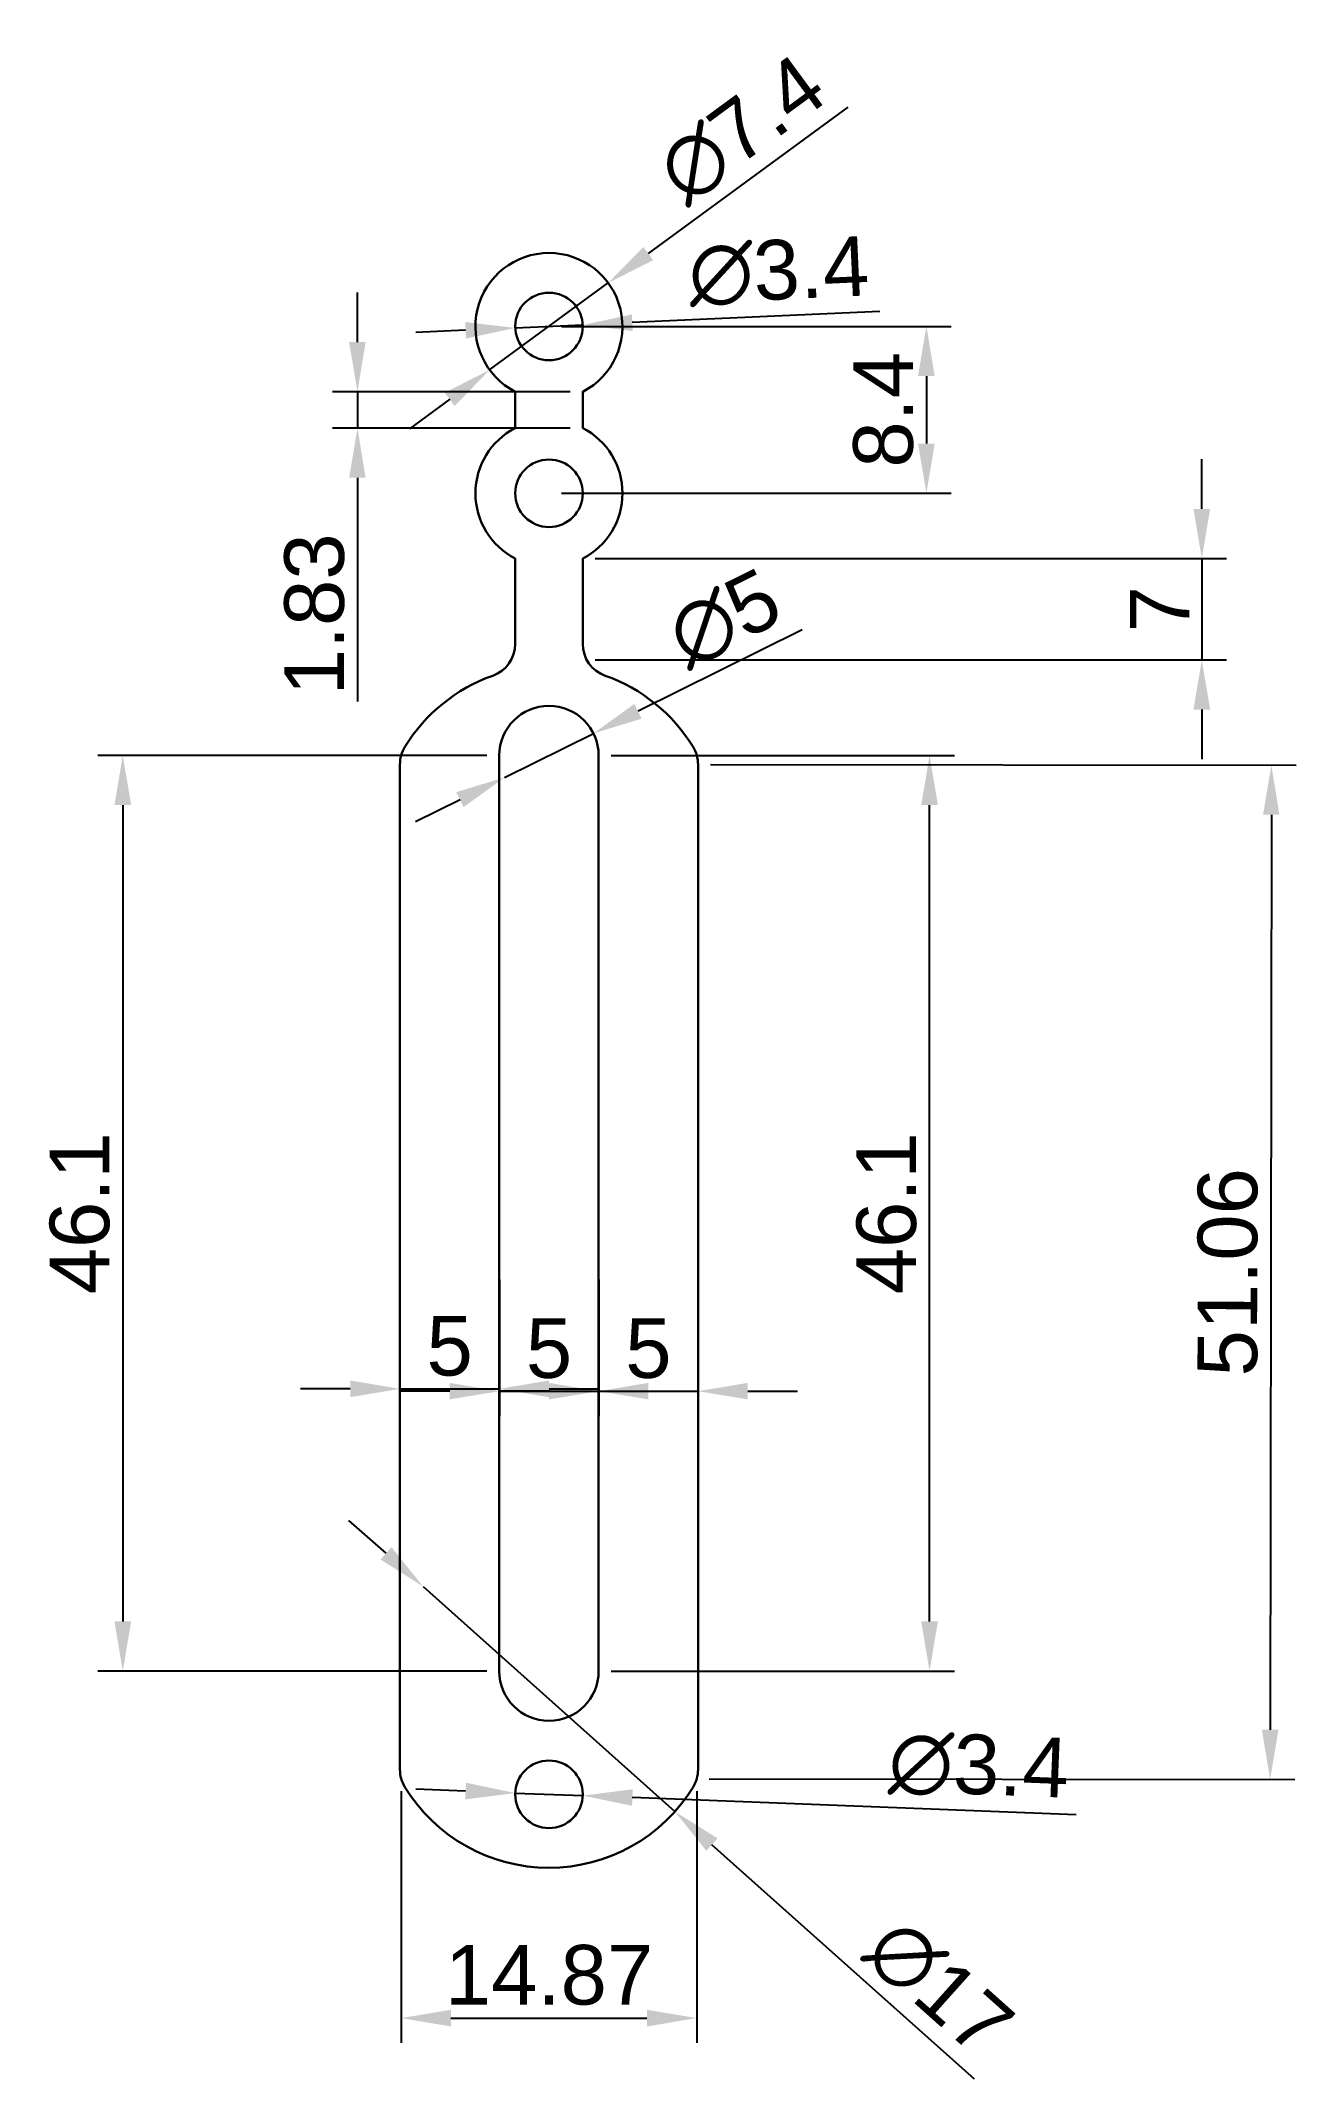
# Model space of a CAD drawing. Header units: millimetres. Extents: x 78 to 141, y 147 to 250.
import ezdxf

# ---------------------------------------------------------------- set-up
doc = ezdxf.new("R2010")
doc.units = ezdxf.units.MM
doc.styles.get("Standard").update_dxf_attribs({"font": 'arial.ttf'})
doc.dimstyles.new('ISO-25', dxfattribs={"dimtxt": 3, "dimasz": 2.5, "dimexe": 1.25, "dimexo": 0.625, "dimtad": 1, "dimdsep": 46, "dimtxsty": 'Standard', "dimcen": 2.5, "dimclrt": 1, "dimadec": 0, "dimazin": 0, "dimtfac": 1, "dimtmove": 0, "dimatfit": 3, "dimfxl": 1, "dimarcsym": 0})

# ---------------------------------------------------------------- blocks, each defined once
blk = doc.blocks.new('*D1')
at = {"color": 0, "lineweight": -2, "transparency": 16777216}
for p, q in [((99.3, 235.06), (96.8, 234.94)), ((101.8, 235.17), (105.2, 235.32)), ((120.14, 236), (107.69, 235.44))]:
    blk.add_line(p, q, dxfattribs=at)
at = {"color": 0, "lineweight": 25, "transparency": 16777216}
for points in [[(99.28, 235.47), (99.32, 234.64), (101.8, 235.17)], [(107.67, 235.85), (107.71, 235.02), (105.2, 235.32)]]:
    blk.add_solid(points, dxfattribs=at)
at = {"layer": 'Defpoints', "color": 0, "lineweight": 25, "transparency": 16777216}
for p in [(101.8, 235.17), (105.2, 235.32)]:
    blk.add_point(p, dxfattribs=at)
at = {"color": 1, "lineweight": 25, "transparency": 16777216, "insert": (115.07, 238.01), "char_height": 3, "attachment_point": 5, "rotation": 2.5925}
blk.add_mtext('∅3.4', dxfattribs=at)
blk = doc.blocks.new('*D2')
at = {"color": 0, "lineweight": -2, "transparency": 16777216}
for p, q in [((118.54, 246.29), (108.49, 238.92)), ((100.51, 233.06), (106.48, 237.44)), ((98.5, 231.58), (96.48, 230.1))]:
    blk.add_line(p, q, dxfattribs=at)
at = {"color": 0, "lineweight": 25, "transparency": 16777216}
for points in [[(108.25, 239.25), (108.74, 238.58), (106.48, 237.44)], [(98.25, 231.91), (98.75, 231.24), (100.51, 233.06)]]:
    blk.add_solid(points, dxfattribs=at)
at = {"layer": 'Defpoints', "color": 0, "lineweight": 25, "transparency": 16777216}
for p in [(106.48, 237.44), (100.51, 233.06)]:
    blk.add_point(p, dxfattribs=at)
at = {"color": 1, "lineweight": 25, "transparency": 16777216, "insert": (113.2, 245.15), "char_height": 3, "attachment_point": 5, "rotation": 36.2872}
blk.add_mtext('∅7.4', dxfattribs=at)
blk = doc.blocks.new('*D3')
at = {"color": 0, "lineweight": -2, "transparency": 16777216}
for p, q in [((116.24, 219.97), (107.98, 215.87)), ((101.26, 212.54), (105.74, 214.76)), ((99.02, 211.42), (96.78, 210.31))]:
    blk.add_line(p, q, dxfattribs=at)
at = {"color": 0, "lineweight": 25, "transparency": 16777216}
for points in [[(107.79, 216.24), (108.16, 215.5), (105.74, 214.76)], [(98.83, 211.8), (99.2, 211.05), (101.26, 212.54)]]:
    blk.add_solid(points, dxfattribs=at)
at = {"layer": 'Defpoints', "color": 0, "lineweight": 25, "transparency": 16777216}
for p in [(105.74, 214.76), (101.26, 212.54)]:
    blk.add_point(p, dxfattribs=at)
at = {"color": 1, "lineweight": 25, "transparency": 16777216, "insert": (112.33, 220.53), "char_height": 3, "attachment_point": 5, "rotation": 26.3895}
blk.add_mtext('∅5', dxfattribs=at)
blk = doc.blocks.new('*D5')
at = {"color": 0, "linetype": 'Continuous', "lineweight": -2, "transparency": 16777216}
for p, q in [((99.3, 161.51), (96.8, 161.61)), ((101.8, 161.41), (105.2, 161.28)), ((130.02, 160.31), (107.69, 161.18))]:
    blk.add_line(p, q, dxfattribs=at)
at = {"color": 0, "linetype": 'Continuous', "lineweight": 25, "transparency": 16777216}
for points in [[(99.32, 161.93), (99.28, 161.09), (101.8, 161.41)], [(107.71, 161.6), (107.68, 160.77), (105.2, 161.28)]]:
    blk.add_solid(points, dxfattribs=at)
at = {"layer": 'Defpoints', "color": 0, "linetype": 'Continuous', "lineweight": 25, "transparency": 16777216}
for p in [(101.8, 161.41), (105.2, 161.28)]:
    blk.add_point(p, dxfattribs=at)
at = {"color": 1, "linetype": 'Continuous', "lineweight": 25, "transparency": 16777216, "insert": (125.13, 162.75), "char_height": 3, "attachment_point": 5, "rotation": 357.7713}
blk.add_mtext('∅3.4', dxfattribs=at)
blk = doc.blocks.new('*D6')
at = {"color": 0, "linetype": 'Continuous', "lineweight": -2, "transparency": 16777216}
for p, q in [((111.62, 213.2), (141.1, 213.16)), ((139.85, 210.66), (139.79, 164.6)), ((111.56, 162.13), (141.04, 162.1))]:
    blk.add_line(p, q, dxfattribs=at)
at = {"color": 0, "linetype": 'Continuous', "lineweight": 25, "transparency": 16777216}
for points in [[(139.43, 210.66), (140.26, 210.66), (139.85, 213.16)], [(139.37, 164.6), (140.21, 164.6), (139.79, 162.1)]]:
    blk.add_solid(points, dxfattribs=at)
at = {"layer": 'Defpoints', "color": 0, "linetype": 'Continuous', "lineweight": 25, "transparency": 16777216}
for p in [(111, 213.2), (110.93, 162.14), (139.79, 162.1)]:
    blk.add_point(p, dxfattribs=at)
at = {"color": 1, "linetype": 'Continuous', "lineweight": 25, "transparency": 16777216, "insert": (137.66, 187.63), "char_height": 3, "attachment_point": 5, "rotation": 89.9285}
blk.add_mtext('51.06', dxfattribs=at)
blk = doc.blocks.new('*D7')
at = {"color": 0, "linetype": 'Continuous', "lineweight": -2, "transparency": 16777216}
for p, q in [((96.06, 161.51), (96.06, 148.83)), ((110.93, 161.51), (110.93, 148.83)), ((98.56, 150.08), (108.43, 150.08))]:
    blk.add_line(p, q, dxfattribs=at)
at = {"color": 0, "linetype": 'Continuous', "lineweight": 25, "transparency": 16777216}
for points in [[(98.56, 150.5), (98.56, 149.66), (96.06, 150.08)], [(108.43, 150.5), (108.43, 149.66), (110.93, 150.08)]]:
    blk.add_solid(points, dxfattribs=at)
at = {"layer": 'Defpoints', "color": 0, "linetype": 'Continuous', "lineweight": 25, "transparency": 16777216}
for p in [(96.06, 162.14), (110.93, 162.14), (110.93, 150.08)]:
    blk.add_point(p, dxfattribs=at)
at = {"color": 1, "linetype": 'Continuous', "lineweight": 25, "transparency": 16777216, "insert": (103.5, 152.24), "char_height": 3, "attachment_point": 5}
blk.add_mtext('14.87', dxfattribs=at)
blk = doc.blocks.new('*D8')
at = {"color": 0, "linetype": 'Continuous', "lineweight": -2, "transparency": 16777216}
for p, q in [((95.3, 173.48), (93.43, 175.14)), ((97.16, 171.81), (109.83, 160.48)), ((124.91, 147), (111.7, 158.81))]:
    blk.add_line(p, q, dxfattribs=at)
at = {"color": 0, "linetype": 'Continuous', "lineweight": 25, "transparency": 16777216}
for points in [[(95.57, 173.79), (95.02, 173.17), (97.16, 171.81)], [(111.98, 159.13), (111.42, 158.5), (109.83, 160.48)]]:
    blk.add_solid(points, dxfattribs=at)
at = {"layer": 'Defpoints', "color": 0, "linetype": 'Continuous', "lineweight": 25, "transparency": 16777216}
for p in [(97.16, 171.81), (109.83, 160.48)]:
    blk.add_point(p, dxfattribs=at)
at = {"color": 1, "linetype": 'Continuous', "lineweight": 25, "transparency": 16777216, "insert": (123.12, 151.61), "char_height": 3, "attachment_point": 5, "rotation": 318.2022}
blk.add_mtext('∅17', dxfattribs=at)
blk = doc.blocks.new('*D10')
at = {"color": 0, "linetype": 'Continuous', "lineweight": -2, "transparency": 16777216}
for p, q in [((100.37, 213.65), (80.8, 213.65)), ((82.05, 211.15), (82.05, 170.05)), ((100.37, 167.55), (80.8, 167.55))]:
    blk.add_line(p, q, dxfattribs=at)
at = {"color": 0, "linetype": 'Continuous', "lineweight": 25, "transparency": 16777216}
for points in [[(81.63, 211.15), (82.47, 211.15), (82.05, 213.65)], [(81.63, 170.05), (82.47, 170.05), (82.05, 167.55)]]:
    blk.add_solid(points, dxfattribs=at)
at = {"layer": 'Defpoints', "color": 0, "linetype": 'Continuous', "lineweight": 25, "transparency": 16777216}
for p in [(101, 213.65), (82.05, 167.55), (101, 167.55)]:
    blk.add_point(p, dxfattribs=at)
at = {"color": 1, "linetype": 'Continuous', "lineweight": 25, "transparency": 16777216, "insert": (79.89, 190.6), "char_height": 3, "attachment_point": 5, "rotation": 90}
blk.add_mtext('46.1', dxfattribs=at)
blk = doc.blocks.new('*D11')
at = {"color": 0, "linetype": 'Continuous', "lineweight": -2, "transparency": 16777216}
for p, q in [((106.62, 213.65), (123.9, 213.65)), ((122.65, 170.05), (122.65, 211.15)), ((106.62, 167.55), (123.9, 167.55))]:
    blk.add_line(p, q, dxfattribs=at)
at = {"color": 0, "linetype": 'Continuous', "lineweight": 25, "transparency": 16777216}
for points in [[(122.23, 211.15), (123.07, 211.15), (122.65, 213.65)], [(122.23, 170.05), (123.07, 170.05), (122.65, 167.55)]]:
    blk.add_solid(points, dxfattribs=at)
at = {"layer": 'Defpoints', "color": 0, "linetype": 'Continuous', "lineweight": 25, "transparency": 16777216}
for p in [(106, 213.65), (122.65, 213.65), (106, 167.55)]:
    blk.add_point(p, dxfattribs=at)
at = {"color": 1, "linetype": 'Continuous', "lineweight": 25, "transparency": 16777216, "insert": (120.49, 190.6), "char_height": 3, "attachment_point": 5, "rotation": 90}
blk.add_mtext('46.1', dxfattribs=at)
blk = doc.blocks.new('*D12')
at = {"color": 0, "linetype": 'Continuous', "lineweight": -2, "transparency": 16777216}
for p, q in [((96, 187.27), (96, 180.51)), ((101, 187.27), (101, 180.51)), ((93.5, 181.76), (91, 181.76)), ((96, 181.76), (101, 181.76)), ((103.5, 181.76), (106, 181.76))]:
    blk.add_line(p, q, dxfattribs=at)
at = {"color": 0, "linetype": 'Continuous', "lineweight": 25, "transparency": 16777216}
for points in [[(93.5, 182.18), (93.5, 181.34), (96, 181.76)], [(103.5, 182.18), (103.5, 181.34), (101, 181.76)]]:
    blk.add_solid(points, dxfattribs=at)
at = {"layer": 'Defpoints', "color": 0, "linetype": 'Continuous', "lineweight": 25, "transparency": 16777216}
for p in [(96, 187.9), (101, 187.9), (101, 181.76)]:
    blk.add_point(p, dxfattribs=at)
at = {"color": 1, "linetype": 'Continuous', "lineweight": 25, "transparency": 16777216, "insert": (98.5, 183.91), "char_height": 3, "attachment_point": 5}
blk.add_mtext('5', dxfattribs=at)
blk = doc.blocks.new('*D13')
at = {"color": 0, "linetype": 'Continuous', "lineweight": -2, "transparency": 16777216}
for p, q in [((103.5, 181.64), (101, 181.64)), ((106, 181.64), (111, 181.64)), ((106, 181.13), (106, 180.39)), ((111, 181.13), (111, 180.39)), ((113.5, 181.64), (116, 181.64))]:
    blk.add_line(p, q, dxfattribs=at)
at = {"color": 0, "linetype": 'Continuous', "lineweight": 25, "transparency": 16777216}
for points in [[(103.5, 182.06), (103.5, 181.23), (106, 181.64)], [(113.5, 182.06), (113.5, 181.23), (111, 181.64)]]:
    blk.add_solid(points, dxfattribs=at)
at = {"layer": 'Defpoints', "color": 0, "linetype": 'Continuous', "lineweight": 25, "transparency": 16777216}
for p in [(106, 181.76), (111, 181.76), (111, 181.64)]:
    blk.add_point(p, dxfattribs=at)
at = {"color": 1, "linetype": 'Continuous', "lineweight": 25, "transparency": 16777216, "insert": (108.5, 183.79), "char_height": 3, "attachment_point": 5}
blk.add_mtext('5', dxfattribs=at)
blk = doc.blocks.new('*D14')
at = {"color": 0, "linetype": 'Continuous', "lineweight": -2, "transparency": 16777216}
for p, q in [((101, 187.27), (101, 180.39)), ((106, 187.27), (106, 180.39)), ((98.5, 181.64), (96, 181.64)), ((101, 181.64), (106, 181.64)), ((108.5, 181.64), (111, 181.64))]:
    blk.add_line(p, q, dxfattribs=at)
at = {"color": 0, "linetype": 'Continuous', "lineweight": 25, "transparency": 16777216}
for points in [[(98.5, 182.06), (98.5, 181.23), (101, 181.64)], [(108.5, 182.06), (108.5, 181.23), (106, 181.64)]]:
    blk.add_solid(points, dxfattribs=at)
at = {"layer": 'Defpoints', "color": 0, "linetype": 'Continuous', "lineweight": 25, "transparency": 16777216}
for p in [(101, 187.9), (106, 187.9), (106, 181.64)]:
    blk.add_point(p, dxfattribs=at)
at = {"color": 1, "linetype": 'Continuous', "lineweight": 25, "transparency": 16777216, "insert": (103.5, 183.79), "char_height": 3, "attachment_point": 5}
blk.add_mtext('5', dxfattribs=at)
blk = doc.blocks.new('*D15')
at = {"color": 0, "linetype": 'Continuous', "lineweight": -2, "transparency": 16777216}
for p, q in [((93.86, 234.46), (93.86, 236.96)), ((104.57, 231.96), (92.61, 231.96)), ((93.86, 231.96), (93.86, 230.13)), ((104.57, 230.13), (92.61, 230.13)), ((93.86, 227.63), (93.86, 216.37))]:
    blk.add_line(p, q, dxfattribs=at)
at = {"color": 0, "linetype": 'Continuous', "lineweight": 25, "transparency": 16777216}
for points in [[(93.44, 234.46), (94.27, 234.46), (93.86, 231.96)], [(93.44, 227.63), (94.27, 227.63), (93.86, 230.13)]]:
    blk.add_solid(points, dxfattribs=at)
at = {"layer": 'Defpoints', "color": 0, "linetype": 'Continuous', "lineweight": 25, "transparency": 16777216}
for p in [(105.2, 231.96), (93.86, 230.13), (105.2, 230.13)]:
    blk.add_point(p, dxfattribs=at)
at = {"color": 1, "linetype": 'Continuous', "lineweight": 25, "transparency": 16777216, "insert": (91.7, 220.75), "char_height": 3, "attachment_point": 5, "rotation": 90}
blk.add_mtext('1.83', dxfattribs=at)
blk = doc.blocks.new('*D16')
at = {"color": 0, "linetype": 'Continuous', "lineweight": -2, "transparency": 16777216}
for p, q in [((104.12, 235.25), (123.74, 235.25)), ((122.49, 232.75), (122.49, 229.35)), ((104.12, 226.85), (123.74, 226.85))]:
    blk.add_line(p, q, dxfattribs=at)
at = {"color": 0, "linetype": 'Continuous', "lineweight": 25, "transparency": 16777216}
for points in [[(122.07, 232.75), (122.91, 232.75), (122.49, 235.25)], [(122.07, 229.35), (122.91, 229.35), (122.49, 226.85)]]:
    blk.add_solid(points, dxfattribs=at)
at = {"layer": 'Defpoints', "color": 0, "linetype": 'Continuous', "lineweight": 25, "transparency": 16777216}
for p in [(103.5, 235.25), (103.5, 226.85), (122.49, 226.85)]:
    blk.add_point(p, dxfattribs=at)
at = {"color": 1, "linetype": 'Continuous', "lineweight": 25, "transparency": 16777216, "insert": (120.33, 231.05), "char_height": 3, "attachment_point": 5, "rotation": 90}
blk.add_mtext('8.4', dxfattribs=at)
blk = doc.blocks.new('*D17')
at = {"color": 0, "linetype": 'Continuous', "lineweight": -2, "transparency": 16777216}
for p, q in [((136.35, 226.06), (136.35, 228.56)), ((105.82, 223.56), (137.6, 223.56)), ((136.35, 223.56), (136.35, 218.46)), ((105.82, 218.46), (137.6, 218.46)), ((136.35, 215.96), (136.35, 213.46))]:
    blk.add_line(p, q, dxfattribs=at)
at = {"color": 0, "linetype": 'Continuous', "lineweight": 25, "transparency": 16777216}
for points in [[(135.93, 226.06), (136.77, 226.06), (136.35, 223.56)], [(135.93, 215.96), (136.77, 215.96), (136.35, 218.46)]]:
    blk.add_solid(points, dxfattribs=at)
at = {"layer": 'Defpoints', "color": 0, "linetype": 'Continuous', "lineweight": 25, "transparency": 16777216}
for p in [(105.2, 223.56), (105.2, 218.46), (136.35, 218.46)]:
    blk.add_point(p, dxfattribs=at)
at = {"color": 1, "linetype": 'Continuous', "lineweight": 25, "transparency": 16777216, "insert": (134.23, 221.01), "char_height": 3, "attachment_point": 5, "rotation": 90}
blk.add_mtext('7', dxfattribs=at)

msp = doc.modelspace()

# ---------------------------------------------------------------- linework, layer by layer
msp.add_line((110.997, 165.046), (110.997, 167.546))
at = {"lineweight": 30}
for points in [[(110.747, 161.709, 0.1381699), (110.997, 162.597), (110.997, 213.196, 0.1381699), (110.747, 214.083, 0.1721091), (106.331, 217.66, -0.3178372), (105.197, 219.263), (105.197, 223.56, 0.6085806), (105.197, 230.133), (105.197, 231.96, 4.109609), (101.797, 231.96), (101.797, 230.133, 0.6085806), (101.797, 223.56), (101.797, 219.263, -0.3178372), (100.664, 217.66, 0.1721091), (96.247, 214.083, 0.1381699), (95.997, 213.196), (95.997, 162.597, 0.1381699), (96.247, 161.709, 0.5604055)], [(105.997, 167.546), (105.997, 213.646, 1), (100.997, 213.646), (100.997, 167.546, 1)]]:
    msp.add_lwpolyline(points, format="xyb", close=True, dxfattribs=at)
for centre in [(103.497, 235.246), (103.497, 226.846), (103.497, 161.346)]:
    msp.add_circle(centre, 1.7, dxfattribs=at)

# ---------------------------------------------------------------- dimensions: what is measured, and where the dimension line sits
at = {"lineweight": 25}
for p1, p2, picture, middle in [((100.515, 233.057), (106.48, 237.436), '*D2', (113.2, 245.15)), ((101.799, 235.169), (105.196, 235.323), '*D1', (115.066, 238.013))]:
    dim = msp.add_diameter_dim_2p(p1=p1, p2=p2, dimstyle='ISO-25', dxfattribs=at)
    dim.commit()
    dim.dimension.update_dxf_attribs({"geometry": picture, "text_midpoint": middle})
at = {"color": 40, "linetype": 'Continuous', "lineweight": 25, "true_color": 0xf8d731}
dim = msp.add_linear_dim(base=(93.856, 230.133), p1=(105.197, 231.96), p2=(105.197, 230.133), angle=90, dimstyle='ISO-25', dxfattribs=at)
dim.commit()
dim.dimension.update_dxf_attribs({"geometry": '*D15', "text_midpoint": (93.856, 220.753), "dimtype": 160})
for base, p1, p2, picture, middle in [((122.49, 226.846), (103.497, 235.246), (103.497, 226.846), '*D16', (120.334, 231.046)), ((82.049, 167.546), (100.997, 213.646), (100.997, 167.546), '*D10', (79.892, 190.596)), ((122.649, 213.646), (105.997, 167.546), (105.997, 213.646), '*D11', (120.492, 190.596))]:
    dim = msp.add_linear_dim(base=base, p1=p1, p2=p2, angle=90, dimstyle='ISO-25', dxfattribs=at)
    dim.commit()
    dim.dimension.update_dxf_attribs({"geometry": picture, "text_midpoint": middle})
dim = msp.add_linear_dim(base=(136.352, 218.455), p1=(105.197, 223.56), p2=(105.197, 218.455), angle=90, text='7', dimstyle='ISO-25', dxfattribs=at)
dim.commit()
dim.dimension.update_dxf_attribs({"geometry": '*D17', "text_midpoint": (134.227, 221.008)})
at = {"lineweight": 25}
dim = msp.add_diameter_dim_2p(p1=(101.258, 212.535), p2=(105.737, 214.758), dimstyle='ISO-25', dxfattribs=at)
dim.commit()
dim.dimension.update_dxf_attribs({"geometry": '*D3', "text_midpoint": (113.324, 218.522), "dimtype": 163})
at = {"color": 40, "linetype": 'Continuous', "lineweight": 25, "true_color": 0xf8d731}
for p1, distance, picture, middle in [((110.997, 213.196), 28.854, '*D6', (137.663, 187.633)), ((96.061, 162.136), -12.057, '*D7', (103.497, 152.236))]:
    dim = msp.add_aligned_dim(p1=p1, p2=(110.934, 162.136), distance=distance, dimstyle='ISO-25', dxfattribs=at)
    dim.commit()
    dim.dimension.update_dxf_attribs({"geometry": picture, "text_midpoint": middle})
for base, p1, p2, picture, middle in [((100.997, 181.759), (95.997, 187.896), (100.997, 187.896), '*D12', (98.497, 183.91)), ((105.997, 181.644), (100.997, 187.896), (105.997, 187.896), '*D14', (103.497, 183.795)), ((110.997, 181.644), (105.997, 181.759), (110.997, 181.759), '*D13', (108.497, 183.795))]:
    dim = msp.add_linear_dim(base=base, p1=p1, p2=p2, dimstyle='ISO-25', dxfattribs=at)
    dim.commit()
    dim.dimension.update_dxf_attribs({"geometry": picture, "text_midpoint": middle})
for p1, p2, picture, middle in [((97.161, 171.812), (109.834, 160.481), '*D8', (121.626, 149.939)), ((101.799, 161.412), (105.196, 161.28), '*D5', (125.043, 160.508))]:
    dim = msp.add_diameter_dim_2p(p1=p1, p2=p2, dimstyle='ISO-25', dxfattribs=at)
    dim.commit()
    dim.dimension.update_dxf_attribs({"geometry": picture, "text_midpoint": middle, "dimtype": 163})

doc.saveas('drawing.dxf')
